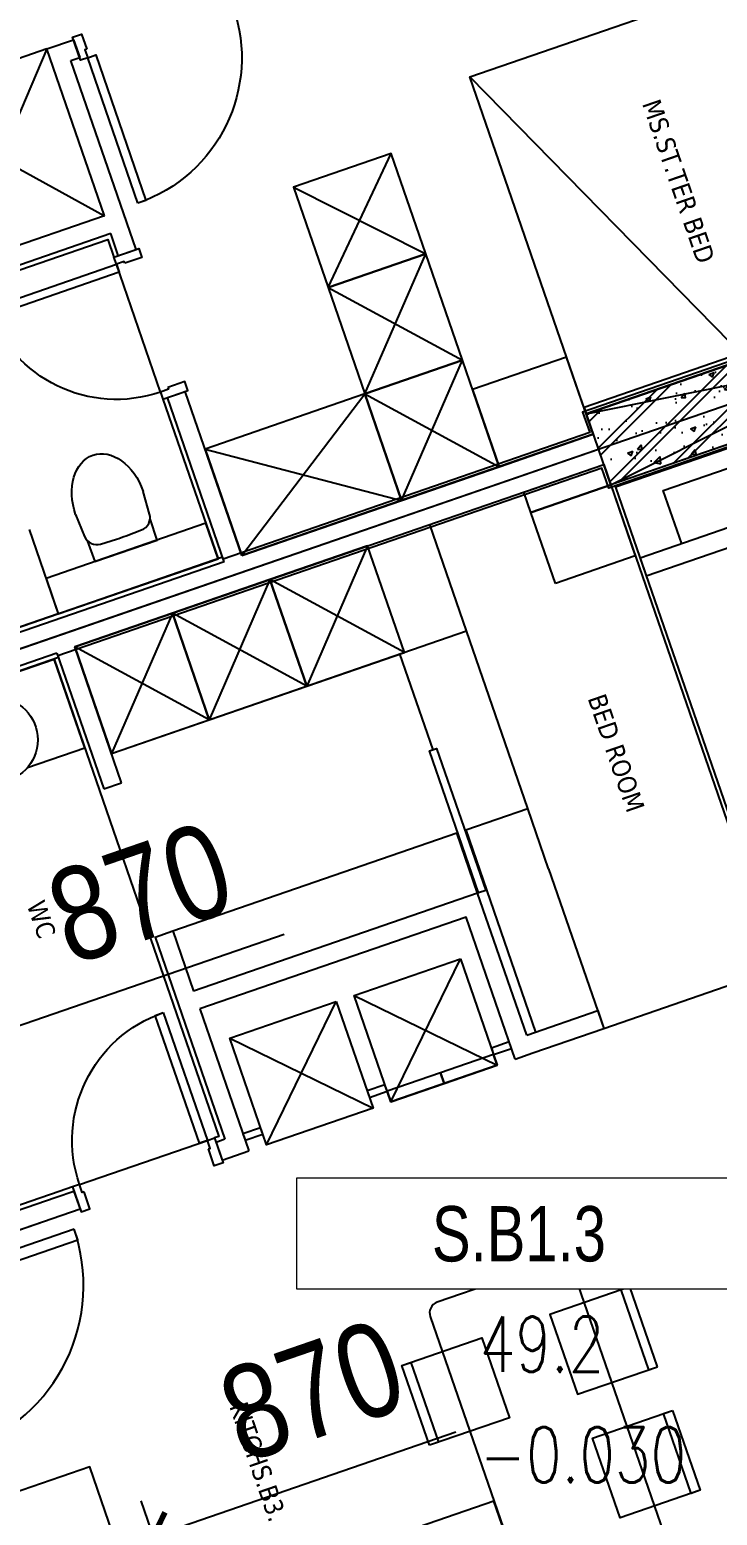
# Model space of a CAD drawing. Header units: millimetres. Extents: x -361699137 to 361252145, y -356478932 to 356523199.
# Drawn here: x -51372 to -47711, y 36150 to 44064 of the extents above; entities that cross this region are included whole.
import ezdxf
from ezdxf.enums import TextEntityAlignment as Align
from ezdxf.xclip import XClip

# ---------------------------------------------------------------- set-up
doc = ezdxf.new("R2010")
doc.units = ezdxf.units.MM
doc.header["$LTSCALE"] = 100
doc.header["$MEASUREMENT"] = 0
doc.header["$XCLIPFRAME"] = 0
doc.set_wipeout_variables(frame=1)
doc.linetypes.add('220126_HDN_HBA typical plan$0$HIDDEN', pattern=[0.375, 0.25, -0.125])
doc.linetypes.add('ACAD_ISO03W100', pattern=[30, 12, -18])
for name, color, linetype in [('1VinaPVC-Text', 9, 'Continuous'), ('A-_FURN----_E-_N', 251, 'Continuous'), ('A-_SANIEQPT_E-_N', 251, 'Continuous'), ('A-ANNO-ROOM', 50, 'Continuous'), ('IDEA - dim', 251, 'Continuous'), ('KC', 5, 'Continuous'), ('KT-Net manh', 139, 'Continuous'), ('KT-Tuong', 1, 'Continuous')]:
    doc.layers.add(name, color=color, linetype=linetype)
doc.layers.add('dien tich thong thuy', color=3, linetype='Continuous', plot=False)
for name, color, linetype, lineweight in [('KT-Chuviet', 255, 'Continuous', 15), ('KT-Net thay', 7, 'Continuous', 15), ('KT-Net truc', 18, 'Continuous', 15)]:
    doc.layers.add(name, color=color, linetype=linetype, lineweight=lineweight)
doc.styles.add('220126_HDN_HBA typical plan$0$211210_HDN_HBA_TYPICAL PLAN CORE OPT 1$0$HBA-Text', font='GOTHIC.TTF')
doc.styles.add('Arial Narrow', font='ARIALN.TTF')
doc.styles.add('font unicode ccu', font='arial.ttf')
doc.styles.add('ROMANS', font='ROMANS.SHX')
doc.styles.add('Tahoma', font='tahoma.ttf')
doc.dimstyles.new('ccu12-200', dxfattribs={"dimscale": 200, "dimtxt": 2.5, "dimasz": 1, "dimexe": 1, "dimexo": 2, "dimgap": 1, "dimtad": 1, "dimdec": 0, "dimdsep": 46, "dimtxsty": 'Arial Narrow', "dimblk": 'ARCHTICK', "dimcen": -1, "dimdle": 1, "dimclrd": 256, "dimclre": 256, "dimclrt": 3, "dimadec": 0, "dimazin": 2, "dimtfac": 0.1, "dimtdec": 0, "dimtmove": 0, "dimatfit": 1, "dimldrblk": 'ARCHTICK', "dimfxl": 1, "dimtvp": 0.8333333333333334, "dimtolj": 1, "dimtzin": 12, "dimarcsym": 0})

# ---------------------------------------------------------------- blocks, each defined once
blk = doc.blocks.new('d800')
blk.add_line((760, 70), (40, 70))
for points in [[(40, 790), (40, 70), (85, 70), (85, 790)], [(50, 25), (40, 25), (40, 70), (0, 70), (0, -70), (50, -70)], [(750, 25), (760, 25), (760, 70), (800, 70), (800, -70), (750, -70)]]:
    blk.add_lwpolyline(points, close=True)
blk.add_arc((40, 70), 720, 0, 90)
blk = doc.blocks.new('220126_HDN_HBA typical plan$0$210902_YS plan 330pm ver13$0$TOTO-WC-CW822J')
at = {"color": 0}
blk.add_lwpolyline([(-177.2072506700642, -119.1915361834399), (-175, 0), (175, 0), (177.2072506700642, -119.1915361836145)], dxfattribs=at)
blk.add_lwpolyline([(-190, -270), (-183.3947591906181, -144.5004246227618, -0.3908696114996718), (-115.4352058441145, -78.20653349565691), (-27.76706723973621, -75.77130742336158, -0.01388621073825284), (27.76706724101678, -75.77130742336158), (115.4352058439981, -78.20653349565691, -0.3908696114996718), (183.3947591905016, -144.5004246227618), (190, -270)], format="xyb", dxfattribs=at)
blk.add_ellipse((0, -270), major_axis=(0, -270), ratio=0.7037037037037037, start_param=4.71238898038469, end_param=7.853981633974483, dxfattribs=at)
blk = doc.blocks.new('d900n')
for points in [[(20, -50), (20, -40), (65, -40), (65, 0), (-65, 0), (-65, -50)], [(885, -40), (65, -40), (65, -85), (885, -85)], [(20, -850), (20, -860), (65, -860), (65, -900), (-65, -900), (-65, -850)]]:
    blk.add_lwpolyline(points, close=True)
blk.add_arc((65, -40), 820, 270, 0)
blk = doc.blocks.new('19')
at = {"layer": 'A-_FURN----_E-_N', "linetype": 'Continuous'}
for points in [[(4019.999987252319, 1284.999995491264), (4569.999987245872, 1284.999995491242), (4569.999987245857, 1849.99999549122), (4019.999987252333, 1849.999995491264), (4019.999987252319, 1284.999995491264)], [(4019.999987252304, 684.9999954912491), (4569.999987245785, 684.9999954912491), (4569.999987245785, 1284.999995491249), (4019.999987252333, 1284.999995491242), (4019.999987252304, 684.9999954912491)], [(3119.999999560707, 84.99999535222014), (4019.999987252275, 84.99999549124914), (4019.999987252304, 684.9999954912491), (3119.999999560809, 684.999995352191), (3119.999999560707, 84.99999535222014)], [(4019.999987252275, 84.99999549124914), (4569.999987245785, 84.99999549124914), (4569.999987245785, 684.9999954912491), (4019.999987252304, 684.9999954912491), (4019.999987252275, 84.99999549124914)]]:
    blk.add_lwpolyline(points, close=True, dxfattribs=at)
at = {"layer": 'IDEA - dim'}
for p, q in [((3019.999998764484, 2974.999996232567), (2169.999998764455, 2974.999995923747)), ((3169.999998339918, 2974.999996232553), (3169.999998339888, 2874.999996232582)), ((5099.999994610676, 84.99999708925316), (3119.999999769439, 84.99999821928213))]:
    blk.add_line(p, q, dxfattribs=at)
for points in [[(2169.999998764557, 2974.999995923718), (3019.999999127365, 2034.999998276369)], [(3019.999998764484, 2974.999996232567), (2169.999999127322, 2034.999998732979)], [(2994.999999775202, 1009.999999589243), (2994.999999775246, 109.9999982763693), (744.9999972658843, 109.9999982762238), (744.9999972657533, 1909.999999589098), (2994.999999775158, 1909.999999589258), (2994.999999775158, 1809.999999589243)], [(2094.999999775217, 585.7359295665083), (2094.999999775202, 109.9999982761874), (744.9999972659134, 109.9999982761947), (744.9999972658843, 1009.999998278057), (1670.735931063413, 1009.999998278072)]]:
    blk.add_lwpolyline(points, dxfattribs=at)
for points in [[(5099.99998654607, 199.9999954910745), (5099.999986546074, 2099.999995491075), (6899.999986546165, 2099.999995490987), (6899.999986546085, 199.9999954910018)], [(4569.999987245959, 519.9999954910018), (4569.99998724593, 84.9999954909872), (5099.999986546914, 84.9999954909581), (5099.999986546965, 519.9999954909872)], [(2094.999999775224, 109.9999982761801), (2994.999999775297, 109.9999982761656), (2994.999999775311, 309.9999982761656), (2094.999999775246, 309.9999982761801)], [(5099.99998654607, 199.9999954910745), (6899.999986546085, 199.9999954910018), (6899.999986546041, 235.9999954910163), (5099.999986546143, 235.9999954910454)]]:
    blk.add_lwpolyline(points, close=True, dxfattribs=at)
at = {"layer": 'KT-Net manh', "linetype": 'ACAD_ISO03W100', "ltscale": 4}
for p, q in [((4019.999987252319, 1284.999995491264), (4569.999987245857, 1849.99999549122)), ((4019.999987252333, 1849.999995491264), (4569.999987245872, 1284.999995491242)), ((4019.999987252304, 684.9999954912491), (4569.999987245785, 1284.999995491249)), ((4019.999987252333, 1284.999995491242), (4569.999987245785, 684.9999954912491)), ((3119.999999560707, 84.99999535222014), (4019.999987252304, 684.9999954912491)), ((3119.999999560809, 684.999995352191), (4019.999987252275, 84.99999549124914)), ((4019.999987252275, 84.99999549124914), (4569.999987245785, 684.9999954912491)), ((4019.999987252304, 684.9999954912491), (4569.999987245785, 84.99999549124914))]:
    blk.add_line(p, q, dxfattribs=at)
blk.add_lwpolyline([(5099.999986546074, 2099.999995491075), (5999.999986546092, 199.9999954910309), (6899.999986546165, 2099.999995490987)], dxfattribs=at)
at = {"layer": 'KT-Tuong'}
for p, q in [((3019.999998764455, 2974.999996232553), (3169.999998339918, 2974.999996232553)), ((3019.9999991273, 2034.999998276369), (3019.999998764455, 2974.999996232553)), ((3119.999998799263, 2874.999996232567), (3169.999998339888, 2874.999996232582)), ((3119.999999169631, 1809.999999589243), (3119.999998799263, 2874.999996232567)), ((3019.999999127336, 2034.999998276369), (2169.999999127322, 2034.999998732965)), ((3019.999999165928, 1934.999998276398), (719.9999972656951, 1934.999999589098)), ((3019.999999207081, 1809.999999589243), (3019.999999165928, 1934.999998276384)), ((2994.999999775217, 1809.999999589229), (3119.999999169631, 1809.999999589243)), ((2994.999999775362, 1009.999999589243), (3119.999999447842, 1009.999999589243)), ((3019.999999775246, 84.9999982763693), (3019.999999470558, 1009.999999589229)), ((3119.999999769425, 84.99999821928941), (3119.999999447842, 1009.999999589243)), ((3019.999999775246, 84.9999982763693), (719.9999994963728, 84.99999958908302))]:
    blk.add_line(p, q, dxfattribs=at)
blk.add_lwpolyline([(5099.999994562168, -2.910775947384536e-06), (2.91038304567337e-11, 2.91038304567337e-11), (-8.619928848929703e-06, 6099.99999537738)], dxfattribs=at)
at = {"layer": 'A-_FURN----_E-_N', "linetype": 'Continuous', "extrusion": (0, 0, -1), "zscale": -0.9999999999999998, "rotation": 270}
blk.add_blockref('d800', (-3064.999999775217, 1809.999999589243), dxfattribs=at)
at = {"layer": 'A-_SANIEQPT_E-_N', "extrusion": (0, 0, -1), "zscale": -0.9999999999999998, "rotation": 180.0000000000015}
blk.add_blockref('220126_HDN_HBA typical plan$0$210902_YS plan 330pm ver13$0$TOTO-WC-CW822J', (-2544.999999775275, 309.9999982761656), dxfattribs=at)
at = {"layer": 'IDEA - dim', "extrusion": (0, 0, -1), "zscale": -0.9999999999999998, "rotation": 270}
blk.add_blockref('d900n', (-3169.999998339947, 2924.999996232553), dxfattribs=at)
at = {"layer": '1VinaPVC-Text', "style": 'Tahoma', "text_generation_flag": 6}
blk.add_text('MS.ST.TER BED', height=99.99999999999997, rotation=90.00000002084408, dxfattribs=at).set_placement((5919.426182991388, 1666.473799390966))
blk = doc.blocks.new('*U206')
at = {"layer": 'A-_FURN----_E-_N', "linetype": 'Continuous'}
for points in [[(-899.9999999999709, 600), (-899.9999999999709, 1000), (-1349.999999999971, 1000), (-1349.999999999971, 600)], [(-900.0000000000291, -1000), (-900.0000000000291, 1000), (900.0000000000291, 1000), (900.0000000000291, -1000)], [(-880.0000000000291, -980), (-880.0000000000291, 980), (880.0000000000291, 980), (880.0000000000291, -980)], [(1350.000000000029, 600), (1350.000000000029, 1000), (900.0000000000291, 1000), (900.0000000000291, 600)]]:
    blk.add_lwpolyline(points, close=True, dxfattribs=at)
at = {"layer": 'A-_FURN----_E-_N', "linetype": '220126_HDN_HBA typical plan$0$HIDDEN', "ltscale": 500}
blk.add_lwpolyline([(-900.0000000000291, -1000), (-900.0000000000291, 1000), (900.0000000000291, 1000), (900.0000000000291, -1000)], close=True, dxfattribs=at)
at = {"layer": 'A-_FURN----_E-_N', "linetype": 'Continuous'}
for points in [[(-54.9999999999709, 580), (-54.9999999999709, 880), (-655.605454891891, 880), (-655.605454891891, 480), (-448.1151331290312, 480)], [(645.6054548844986, 580), (645.6054548844986, 880), (45.0000000000291, 880), (45.0000000000291, 580)], [(-880.0000000000291, 248.6659454330802), (-326.2632651105232, 580), (880.0000000000291, 580), (880.0000000000291, 480), (-326.2632651105232, 480), (-326.2632651105232, 580), (-326.2632651105232, 248.6659454330802), (-880.0000000000291, 248.6659454330802)]]:
    blk.add_lwpolyline(points, dxfattribs=at)
blk = doc.blocks.new('18')
at = {"layer": 'A-_FURN----_E-_N'}
for p, q in [((10549.99711025623, 6104.999999999967), (9714.997110254371, 6104.999999999982)), ((9374.997110535616, 4380.000000000091), (9714.997110254357, 4380.00000000004)), ((9714.997110254342, 4330.000000000062), (8574.99711281361, 4330.000000000098))]:
    blk.add_line(p, q, dxfattribs=at)
at = {"layer": 'A-_FURN----_E-_N', "elevation": 7.664670067250925e-10}
blk.add_lwpolyline([(11199.99711025433, 3449.999999999924), (11314.99711025433, 3449.999999999909), (11314.99711025431, 2999.999999999967), (11199.99711025432, 2999.999999999982)], close=True, dxfattribs=at)
at = {"layer": 'IDEA - dim'}
for p, q in [((8574.997104234331, 7029.999996759401), (8574.99710792608, 7030.000002954181)), ((8599.997109889307, 6929.999998246287), (8474.997113329613, 6929.999998246214)), ((8474.997109608033, 6879.999997236158), (8474.997113299803, 6880.00000228723)), ((8599.997109889278, 6129.999998246272), (8474.997110209675, 6129.999998246265)), ((9714.997110254371, 5980.000000000011), (9714.997110254335, 4379.999999999996)), ((10714.99711025436, 5979.999999999996), (10714.99711025434, 3979.999994852969)), ((9714.997110256212, 4330.00000000004), (9714.997110254335, 3979.999994853108)), ((9374.997110535602, 3979.999994853064), (9714.997110252472, 3979.999994852984))]:
    blk.add_line(p, q, dxfattribs=at)
for points, elevation in [([(7159.997110252538, 7930.000000000047), (5684.99711025443, 7930.000000000069), (5684.997110254364, 5355.000000000011), (6284.99711025435, 5355.000000000011), (6284.9971102544, 7330.000000000062), (7159.997110252531, 7329.999999999982)], -3.803953503914419e-10), ([(11314.99711025437, 5429.999999999953), (11314.99711025437, 5979.999999999967), (10714.99711025438, 5980.000000000047), (10714.99711025437, 5430.000000000047), (11314.99711025437, 5429.999999999953)], 7.99112841138672e-10), ([(9074.997112813631, 5279.999992185036), (8474.997112813631, 5279.99999218505), (8474.997112813639, 5879.999992185065), (9074.997112813646, 5879.999992185043)], 1.802164594855507e-10), ([(6678.368002879659, 5581.983968055862), (7128.368002879644, 5581.983968055862), (7128.368002879659, 5131.983968055847), (6678.368002879652, 5131.983968055876)], -5.171186903164815e-10), ([(6678.368002879659, 5581.983968055862), (7128.368002879644, 5581.983968055862), (7128.368002879659, 5531.983968055847), (6678.368002879659, 5531.98396805584)], -5.171186903435866e-10), ([(11314.99711025436, 4879.999999999967), (11314.99711025437, 5429.999999999953), (10714.99711025437, 5430.000000000047), (10714.99711025434, 4880.000000000055), (11314.99711025436, 4879.999999999967)], 7.99112841138672e-10), ([(9074.997110146309, 4579.999994853071), (8474.997110146323, 4579.999994853057), (8474.997110146316, 5179.999994853057), (9074.997110146323, 5179.999994853049)], 1.802164594855507e-10), ([(11314.99711025433, 4329.999999999967), (11314.99711025436, 4879.999999999967), (10714.99711025434, 4880.000000000055), (10714.99711025434, 4330.000000000055), (11314.99711025433, 4329.999999999967)], 7.99112841138672e-10), ([(6431.626272515605, 4298.63409387616), (5981.626272515612, 4298.634093876204), (5981.626272515605, 4748.634093876175), (6431.626272515612, 4748.63409387619)], -5.871629483620786e-10), ([(6678.36800287963, 4298.634093876168), (7128.368002879644, 4298.634093876182), (7128.368002879666, 4748.634093876153), (6678.368002879659, 4748.634093876168)], -5.171186903435866e-10), ([(9374.997110535602, 4334.793337935193), (9374.997110535602, 4374.793337935193), (10174.9971105356, 4374.793337935178), (10174.99711053562, 4334.793337935171)], 4.754932652045046e-10), ([(6431.626272515605, 4298.63409387616), (5981.626272515612, 4298.634093876204), (5981.626272515605, 4348.634093876168), (6431.626272515605, 4348.634093876168)], -5.871629483620786e-10), ([(6678.36800287963, 4298.634093876168), (7128.368002879644, 4298.634093876182), (7128.368002879652, 4348.634093876153), (6678.368002879644, 4348.634093876153)], -5.171186903164815e-10)]:
    blk.add_lwpolyline(points, close=True, dxfattribs=dict(at, elevation=elevation))
for points in [[(8384.997110261836, 6994.999999999669), (8384.997110261851, 7914.999999999676), (8324.997110261866, 7914.999999999698), (8324.997110261836, 6994.999999999669)], [(8534.997110146345, 5979.99998703806), (8534.997112813639, 5879.99999218505), (8570.997112813639, 5879.999992185065), (8570.997112813631, 5979.999987038038)], [(8534.997107479008, 5279.999989706059), (8534.997110146323, 5179.999994853049), (8570.997110146323, 5179.999994853071), (8570.997110146323, 5279.999989706044)], [(8534.997110146323, 5179.999994853049), (8474.997110146316, 5179.999994853057), (8474.997110146316, 4879.999994853071), (8534.997110146323, 4879.999994853079)], [(8534.997110146323, 4879.999994853079), (8474.997110146316, 4879.999994853071), (8474.997110146323, 4579.999994853057), (8534.997110146323, 4579.999994853049)], [(8534.997110146323, 4579.999994853049), (8534.997112813631, 4480.000000000084), (8570.997112813617, 4480.000000000062), (8570.997112813631, 4579.999994853071)]]:
    blk.add_lwpolyline(points, close=True, dxfattribs=at)
for points, elevation in [([(8599.997109568933, 6929.999998246265), (8599.997109548458, 7004.999997236166), (8599.997109548458, 7004.999997140603), (8599.997108551965, 7904.99999990447), (10539.99710672098, 7905.000000134049), (10539.99710672098, 7004.999999674848), (11289.99710824832, 7004.999999540782), (11289.99710824833, 6104.999999999982), (10549.99711025623, 6104.999999999967)], 5.819470730230192e-10), ([(10789.9971102581, 6427.750278390286), (10789.99711025811, 6104.999999999982), (11289.99710824832, 6104.999999999967), (11289.99710824832, 7004.999999540782), (10789.99711025812, 7004.999999540782), (10789.99711025811, 6652.249721609678)], 6.500775100789103e-10), ([(10714.99711025434, 3979.999994852969), (11314.99711025433, 3979.999994852969)], 7.99112841138672e-10)]:
    blk.add_lwpolyline(points, dxfattribs=dict(at, elevation=elevation))
for points in [[(9714.997110254357, 6104.999999256379), (8599.997110230164, 6104.999999256415), (8599.997110209668, 6129.999998246301)], [(9374.997110535602, 3979.999994853064), (8474.997112813617, 3979.999994853057)]]:
    blk.add_lwpolyline(points, dxfattribs=at)
at = {"layer": 'IDEA - dim', "elevation": -7.991136614731408e-10}
blk.add_lwpolyline([(5684.997110254342, 4554.999999999996), (7324.997110250624, 4555.000000000055, 0.414213562373095), (7384.997110250617, 4615.00000000004), (7384.997110250632, 5295.000000000025, 0.414213562373095), (7324.997110250646, 5355.00000000004), (5684.997110254364, 5355.000000000011)], format="xyb", close=True, dxfattribs=at)
at = {"layer": 'IDEA - dim'}
blk.add_circle((10984.99711025439, 6539.999999999982), 224.9999999999999, dxfattribs=at)
blk.add_arc((8384.997110261851, 7914.999999999676), 919.9999999999995, 179.9999999997916, 270.0000000008338, dxfattribs=at)
at = {"layer": 'KT-Net manh', "linetype": 'ACAD_ISO03W100', "ltscale": 4}
for p, q in [((11314.99711025437, 5429.999999999953), (10714.99711025438, 5980.000000000047)), ((10714.99711025437, 5430.000000000047), (11314.99711025437, 5979.999999999967)), ((9074.997112813646, 5879.999992185043), (8474.997112813631, 5279.99999218505)), ((8474.997112813639, 5879.999992185065), (9074.997112813631, 5279.999992185036)), ((11314.99711025436, 4879.999999999967), (10714.99711025437, 5430.000000000047)), ((10714.99711025434, 4880.000000000055), (11314.99711025437, 5429.999999999953)), ((9074.997110146323, 5179.999994853049), (8474.997110146323, 4579.999994853057)), ((8474.997110146316, 5179.999994853057), (9074.997110146309, 4579.999994853071)), ((11314.99711025433, 4329.999999999967), (10714.99711025434, 4880.000000000055)), ((10714.99711025434, 4330.000000000055), (11314.99711025436, 4879.999999999967)), ((10174.9971105356, 4354.793337935178), (10714.99711025434, 4354.793337935156)), ((8474.997110250602, 3979.999994853042), (8474.997110250595, 3000.00000000004)), ((9714.997110254335, 3979.999994853108), (10714.99711025434, 3979.999994852969))]:
    blk.add_line(p, q, dxfattribs=at)
at = {"layer": 'KT-Tuong'}
for p, q in [((8474.997113329599, 6929.999998246316), (8474.997113942445, 7930.000000000033)), ((8574.99710792608, 7029.999997140581), (8574.997108568707, 7929.999999904448)), ((8574.99710792608, 7029.999997140581), (8574.997109527947, 7029.999997236151)), ((8574.99710956707, 6929.999998246331), (8574.997109527947, 7029.999997236151)), ((11314.99711025437, 6079.999999999982), (11314.99711025439, 7029.99999954076)), ((8574.99710956707, 6929.999998246331), (8474.997113329599, 6929.999998246316)), ((8474.997110250646, 6129.99999824628), (8474.997110250639, 5979.999997236151)), ((8574.997110209668, 6129.999998246272), (8474.997110250646, 6129.99999824628)), ((8574.99711025066, 6079.99999644166), (8574.997110209668, 6129.999998246272)), ((9714.997110254386, 6079.99999925643), (8574.99711025066, 6079.99999644166)), ((9714.997110254386, 6079.99999925643), (9714.997110254386, 5979.999999256393)), ((11314.99711025437, 6079.999999999982), (10549.99711025623, 6079.999999999967)), ((10549.99711025623, 6079.999999999967), (10549.99711025624, 5979.999999999982)), ((9274.997110535624, 5979.999999261036), (8474.997110250639, 5979.999997236151)), ((10549.99711025624, 5979.999999999982), (11314.99711025437, 5979.999999999967)), ((11314.99711025437, 5979.999999999967), (11314.99711025431, 2999.999999999967))]:
    blk.add_line(p, q, dxfattribs=at)
for points, elevation in [([(5514.99605961913, 7130.000372735023), (5514.996059619138, 8100.000000000047), (7424.997110250682, 8100.000000000098)], -3.051679928179306e-10), ([(5514.999999999956, 3000.000000000004), (5684.997110254313, 3000.000000000007), (5684.99711025443, 7930.000000000069), (7424.997110248827, 7930.00000000004)], -3.051679928179306e-10), ([(8474.99711281361, 4480.000000000098), (9274.997112813617, 4480.000000000069), (9274.997110535624, 5979.999999514188)], 1.802164594855507e-10), ([(8574.99711281361, 4380.000000000062), (9374.997110535616, 4380.000000000091), (9374.997110535645, 5979.999999514202)], 1.802164594855507e-10), ([(9714.997110252509, 5979.999999696094), (9374.997110535645, 5979.999999514202)], 1.802164594855507e-10)]:
    blk.add_lwpolyline(points, dxfattribs=dict(at, elevation=elevation))
for points in [[(8474.997113422745, 7129.999997236202), (8474.99710825763, 7129.999997140618), (8474.997108568714, 7929.99999990447), (8424.997110261866, 7930.000000000011)], [(8474.99711281361, 4480.000000000098), (8474.997112813617, 4380.000000000069)], [(8474.997112813617, 4380.000000000069), (8474.997112813617, 3979.999994853057)], [(8574.99711281361, 4380.000000000062), (8574.997112813602, 3979.999994853057), (8474.997112813617, 3979.999994853057)]]:
    blk.add_lwpolyline(points, dxfattribs=at)
at = {"layer": 'IDEA - dim', "xscale": -1, "rotation": 270}
for name, p in [('d800', (8529.997109889286, 6129.999998246272)), ('*U206', (10199.9971102543, 2099.999999999935))]:
    blk.add_blockref(name, p, dxfattribs=at)
at = {"layer": '1VinaPVC-Text', "style": 'Tahoma'}
for s, height, p in [('WC', 99.99999999999994, (10100.98237344367, 6670.639531224904)), ('KITCHS.B3.', 99.99999999999993, (7223.552717247287, 6522.783462356045)), ('BED ROOM', 99.99999999999994, (10166.55621695446, 3488.639536897219))]:
    blk.add_text(s, height=height, rotation=179.9999999997916, dxfattribs=at).set_placement(p)
blk = doc.blocks.new('TAG CAO DO SAN')
blk.add_wipeout([(1526701.778855525, -266095.22987594287), (1527644.6359120198, -266095.22987594287), (1527644.6359120198, -266330.944140067), (1526701.778855525, -266330.944140067)]).dxf.layer = 'KT-Net thay'
at = {"layer": 'KT-Net thay', "flags": 128}
blk.add_lwpolyline([(1526701.778855525, -266095.2298759429), (1526701.778855525, -266330.9441400666), (1527644.63591202, -266330.9441400666), (1527644.63591202, -266095.2298759429)], close=True, dxfattribs=at)
blk.add_lwpolyline([(1526701.778855525, -266330.9441400666), (1527644.63591202, -266330.9441400666)], dxfattribs=at)
at = {"layer": 'KT-Chuviet', "color": 31, "style": 'font unicode ccu', "width": 0.75}
blk.add_attdef('TÊNPHÒNG', text='', height=117.85713, dxfattribs=at).set_placement((1527175.308820772, -266213.4467624734), align=Align.MIDDLE_CENTER)
blk = doc.blocks.new('A$C1AAC5519')
at = {"layer": 'A-ANNO-ROOM', "insert": (772.955269176513, 1216.574747113511), "char_height": 600, "attachment_point": 2, "rotation": 50.44882673977027, "style": '220126_HDN_HBA typical plan$0$211210_HDN_HBA_TYPICAL PLAN CORE OPT 1$0$HBA-Text'}
blk.add_mtext_dynamic_manual_height_columns('S.B1.', width=722857412.8743668, gutter_width=9765.624999999996, heights=[0], dxfattribs=at)
blk = doc.blocks.new('A$C418F5BC8')
at = {"layer": 'A-ANNO-ROOM', "insert": (648.1133449638728, 1090.790118377889), "char_height": 600, "attachment_point": 2, "rotation": 50.44882673977027, "style": '220126_HDN_HBA typical plan$0$211210_HDN_HBA_TYPICAL PLAN CORE OPT 1$0$HBA-Text'}
blk.add_mtext_dynamic_manual_height_columns('SL-S', width=722857412.8743668, gutter_width=9765.624999999996, heights=[0], dxfattribs=at)
blk = doc.blocks.new('A$C2A6C5140')
at = {"layer": 'A-ANNO-ROOM', "insert": (731.4497625969816, 1190.0169191678, 0.0003277973379295924), "char_height": 600, "attachment_point": 2, "rotation": 50.44882673977027, "style": '220126_HDN_HBA typical plan$0$211210_HDN_HBA_TYPICAL PLAN CORE OPT 1$0$HBA-Text'}
blk.add_mtext_dynamic_manual_height_columns('2-BR', width=722857412.8743668, gutter_width=9765.624999999996, heights=[0], dxfattribs=at)
blk = doc.blocks.new('A$C5388591E')
at = {"layer": 'A-ANNO-ROOM', "insert": (894.3001998505497, 842.1987865094561, 0.0004622000541105721), "char_height": 600, "attachment_point": 2, "rotation": 1.4064704596368105, "style": '220126_HDN_HBA typical plan$0$211210_HDN_HBA_TYPICAL PLAN CORE OPT 1$0$HBA-Text'}
blk.add_mtext_dynamic_manual_height_columns('3-BR', width=722857412.8743668, gutter_width=9765.624999999996, heights=[0], dxfattribs=at)
blk = doc.blocks.new('A$C21AF0CCA')
at = {"layer": 'A-ANNO-ROOM', "insert": (1197.56892258345, 814.6835720778872), "char_height": 600, "attachment_point": 2, "rotation": 0.10542954816276216, "style": '220126_HDN_HBA typical plan$0$211210_HDN_HBA_TYPICAL PLAN CORE OPT 1$0$HBA-Text'}
blk.add_mtext_dynamic_manual_height_columns('S.B1P.', width=722857412.8743668, gutter_width=9765.624999999996, heights=[0], dxfattribs=at)
blk = doc.blocks.new('_ARCHTICK')
at = {"color": 0, "linetype": 'ByBlock', "const_width": 0.15}
blk.add_lwpolyline([(-0.5, -0.5), (0.5, 0.5)], dxfattribs=at)
blk = doc.blocks.new('*D432')
at = {"layer": 'Defpoints', "color": 0, "transparency": 16777216}
for p in [(90194.86413801205, 151.326880995337), (89372.50139014167, -132.5923113409008), (90573.04821521205, -944.0710537758277)]:
    blk.add_point(p, dxfattribs=at)
at = {"layer": 'KC', "lineweight": -2, "transparency": 16777216}
for p, q in [((90325.4025085631, -226.7732827362815), (90638.31740048758, -1133.121135641639)), ((90573.04821521205, -944.0710537758277), (92184.22947225941, -387.8137544358688)), ((89503.03976069271, -510.6924750725193), (89815.95465261719, -1417.04032797788)), ((89750.68546734167, -1227.990246112069), (90573.04821521205, -944.0710537758277)), ((89750.68546734167, -1227.990246112069), (89561.63538547585, -1293.259431387592))]:
    blk.add_line(p, q, dxfattribs=at)
at = {"layer": 'KC', "lineweight": -2, "transparency": 16777216, "xscale": 200, "yscale": 200, "zscale": 200}
for p, rotation in [((90573.04821521205, -944.0710537758277), 199.04713748354), ((89750.68546734167, -1227.990246112069), 19.04713748353999)]:
    blk.add_blockref('_ARCHTICK', p, dxfattribs=dict(at, rotation=rotation))
at = {"layer": 'KC', "color": 3, "transparency": 16777216, "insert": (91419.10803299531, -170.3134741463655), "char_height": 500, "attachment_point": 5, "rotation": 19.047137483540034, "style": 'Arial Narrow'}
blk.add_mtext('\\A1;870', dxfattribs=at)
blk = doc.blocks.new('*D470')
at = {"layer": 'Defpoints', "color": 0, "transparency": 16777216}
for p in [(91488.60735112858, -3595.959491148631), (91875.54568767385, -4716.713824850987), (91053.1781863058, -5000.634665876947)]:
    blk.add_point(p, dxfattribs=at)
at = {"layer": 'KC', "lineweight": -2, "transparency": 16777216}
for p, q in [((91488.60735112858, -3595.959491148631), (93099.78860361078, -3039.702178585823)), ((91745.00731401976, -4338.613662190688), (91423.33816430153, -3406.90940981848)), ((90666.23984976052, -3879.880332174584), (91488.60735112858, -3595.959491148631)), ((90922.6398126517, -4622.534503216648), (90600.97066293347, -3690.830250844432)), ((90666.23984976052, -3879.880332174584), (90477.18976843037, -3945.149519001625))]:
    blk.add_line(p, q, dxfattribs=at)
at = {"layer": 'KC', "lineweight": -2, "transparency": 16777216, "xscale": 200, "yscale": 200, "zscale": 200}
for p, rotation in [((91488.60735112858, -3595.959491148631), 199.0471379537623), ((90666.23984976052, -3879.880332174584), 19.04713795376226)]:
    blk.add_blockref('_ARCHTICK', p, dxfattribs=dict(at, rotation=rotation))
at = {"layer": 'KC', "color": 3, "transparency": 16777216, "insert": (92334.66716256167, -2822.201904575621), "char_height": 500, "attachment_point": 5, "rotation": 19.04713795376227, "style": 'Arial Narrow'}
blk.add_mtext('\\A1;870', dxfattribs=at)
blk = doc.blocks.new('A$C0e39c971')
at = {"layer": 'KC'}
h = blk.add_hatch(dxfattribs=at)
h.set_pattern_fill('VATLIEU04', color=256, scale=40, style=0, pattern_type=2)
h.set_pattern_definition([(49.99999999999999, (-90946.1647472535, -18366.26446870027), (286.9040730403014, -25.10085399303804), [30, -330]), (355, (-90946.1647472535, -18366.26446870027), (-55.50053344520001, 300.8768534800047), [24, -264]), (100.4514, (-90922.25607525349, -18368.35620470027), (231.4037526856086, 275.7758168243814), [25.496076, -280.4568448]), (46.18420000000001, (-90946.1647472535, -18286.26446870027), (426.8964194502578, -66.20760573160723), [45, -495]), (96.6356, (-90910.5900492535, -18291.78179150027), (373.8650822194813, 389.6471483601767), [38.2441152, -420.6852]), (351.1842, (-90946.1647472535, -18286.26446870027), (373.8647780534509, 389.6474403701299), [36, -396]), (21, (-90906.1647472535, -18306.26446870027), (238.7628208473847, -161.0475562661355), [30, -330]), (326.0000000000001, (-90906.1647472535, -18306.26446870027), (97.32613276863269, 290.0600180187412), [24, -264]), (71.4514, (-90886.2678540535, -18319.68511110027), (336.089051432596, 129.012198683981), [25.496076, -280.4568448]), (37.50000000000001, (-90946.1647472535, -18366.26446870027), (4.863942126916267, 133.1575415325246), [0, -260.8, 0, -268, 0, -265]), (7.499999999999999, (-90946.1647472535, -18366.26446870027), (105.2278149768594, 157.7646847529441), [0, -152.8, 0, -254.8, 0, -101]), (327.5, (-91035.3647472535, -18366.26446870027), (213.5289744689636, -9.021948693751902), [0, -100, 0, -312, 0, -414]), (317.5, (-91075.3647472535, -18366.26446870027), (233.2744677369545, 40.04199293292709), [0, -130, 0, -207.2, 0, -294]), (45, (-90946.1647472535, -18366.26446870027), (-120.2081528017131, 120.2081528017131), []), (45, (-90946.1647472535, -18317.26446870027), (-120.2081528017131, 120.2081528017131), [])])
h.paths.add_polyline_path([(3528.406771717637, -19411.27441279861), (3397.868398067149, -19033.17425013707), (6233.619618028722, -18054.13644775841), (6364.157991679211, -18432.23661041996)])
at = {"layer": 'KC', "ltscale": 2000}
blk.add_line((12176.63724247972, -16213.90927439998), (-19908.59237617441, -27291.26987299925), dxfattribs=at)
at = {"layer": 'KC', "linetype": 'ByBlock', "ltscale": 30}
for p, q in [((3528.406771717637, -19411.27441279861, 7.594850334996254e-05), (6233.619618028722, -18054.13644775841, 7.594850334996254e-05)), ((3397.868398067149, -19033.17425013707, 7.594850334996254e-05), (6364.157991679211, -18432.23661041996, 7.594850334996254e-05))]:
    blk.add_line(p, q, dxfattribs=at)
at = {"layer": 'KC', "ltscale": 0.25, "elevation": 7.594850334996254e-05}
blk.add_lwpolyline([(3528.406771717637, -19411.27441279861), (3397.868398067149, -19033.17425013707), (6233.619618028722, -18054.13644775841), (6364.157991679211, -18432.23661041996)], close=True, dxfattribs=at)
at = {"layer": 'KC'}
for p1, p2, distance, picture, middle in [((-1023.663357111858, -21548.85678004117), (-201.3006092414726, -21264.93758770493), -1158.8441792357298, '*D432', (1022.943285741785, -21586.57794284663)), ((657.0134390522726, -26416.8991345772), (1479.38094042032, -26132.97829355126), 1185.6692425803406, '*D470', (1938.502415308147, -24238.46637327589))]:
    dim = blk.add_aligned_dim(p1=p1, p2=p2, distance=distance, dimstyle='ccu12-200', override={"dimzin": 0}, dxfattribs=at)
    dim.commit()
    dim.dimension.update_dxf_attribs({"geometry": picture, "text_midpoint": middle, "insert": (-90396.16474725353, -21416.26446870026)})

msp = doc.modelspace()

# ---------------------------------------------------------------- linework, layer by layer
at = {"layer": 'dien tich thong thuy'}
for points, elevation in [([(-50345.9007217465, 41253.3024657706), (-52614.50169836578, 40470.07222482267), (-53210.08303064149, 42195.15421675149), (-53611.81445326272, 42056.4571941777), (-54310.19475122524, 44079.29306139726), (-54319.6472581487, 44076.02960105455), (-54985.39296351647, 46004.34042982823), (-56074.90332578128, 49160.07181112149), (-55309.68906550267, 51808.97072630405), (-50017.86311101593, 50284.48127718341)], -1.319024357638664e-05), ([(-47537.02528124931, 48015.1774479295), (-45778.32627918222, 42941.33066887862), (-48428.22496768611, 42026.45810517961), (-48390.69517815975, 41917.75431256077), (-50342.63726240396, 41243.8499617045), (-50345.9007217465, 41253.30246577061)], 5.460151078797131e-05)]:
    msp.add_lwpolyline(points, dxfattribs=dict(at, elevation=elevation))
at = {"layer": 'dien tich thong thuy', "elevation": 0.0001792014153776772}
msp.add_lwpolyline([(-51219.35410048848, 40718.99870050757), (-52211.86702698661, 40376.33546967312), (-52007.90081694711, 39785.553962319), (-52740.4698825432, 39532.63586323107), (-52058.40688071138, 37557.06251509053), (-52067.85938479815, 37553.79905569182), (-52014.01230640768, 37397.83274019881), (-51129.61482487153, 34836.20413817749), (-46497.50692148495, 36435.43072413089), (-46535.09728767257, 36544.30999979957), (-43888.7770598256, 37457.94710661767), (-44751.92025844019, 39957.95246734991), (-44794.32644331246, 40080.84150624148), (-45641.50030397449, 42534.65309858269), (-48288.2014425965, 41620.88448300432), (-48325.4250634404, 41728.7014926845), (-51222.61755982507, 40728.45120456023)], close=True, dxfattribs=at)

# ---------------------------------------------------------------- block references
at = {"layer": 'A-ANNO-ROOM'}
for p in [(-259643.7130096142, 30107.50136767479, 5.460850030168077e-05), (-265285.2820729736, 28918.92663560377, 5.460850030168077e-05), (-245554.3968650475, 25356.81105555443, 5.460850030168077e-05), (-227992.1817903481, 24030.19494673412, 5.460832008522107e-05), (-256709.4713859697, 21832.8932062781, 5.460850030168077e-05), (-262170.0583902029, 20336.74231012515, 5.460850030168077e-05), (-227339.9751671815, 20267.82827189344, 5.460850030168077e-05), (-224467.8250259957, 15310.13736246047, 5.460832008522128e-05)]:
    msp.add_blockref('A$C21AF0CCA', p, dxfattribs=at)
at = {"layer": 'dien tich thong thuy'}
for name, p, rotation in [('A$C2A6C5140', (-231902.1761341663, 41866.69510118499, 3.214423980650787e-05), 310.9576437198666), ('A$C2A6C5140', (-223136.0769012624, 38294.90614465419, 1.895367564819208e-05), 310.9576437198666), ('A$C2A6C5140', (-179022.2876665308, 13510.42375649511, 0.000178988243818107), 310.9576437198666), ('A$C2A6C5140', (-199561.0792445699, 2742.960286576832, 0.0001030398263186841), 310.9576437198666), ('A$C2A6C5140', (-176749.4277460563, 2773.706094754736, 0.000178988243818107), 310.9576437198666), ('A$C2A6C5140', (-192735.1419570138, 2545.06827839894, 0.000178988243818107), 310.9576437198666), ('A$C418F5BC8', (-243956.3571569886, 39603.8582028097, -1.001597833679712e-05), 309.6632197063607), ('A$C418F5BC8', (-248126.4019441397, 37597.12528390926, -1.001597833679712e-05), 309.6632197063607), ('A$C418F5BC8', (-251890.361273925, 36548.61448139837, -1.001597833679712e-05), 309.6632197063607), ('A$C418F5BC8', (-255839.4329553979, 34945.01120257354, -1.001597833679712e-05), 309.6632197063607), ('A$C1AAC5519', (-240877.0889148213, 28052.61175672372, 0.0003723829774320968), 309.6566028083925), ('A$C1AAC5519', (-219521.6105350079, 27682.1615688601, 0.0005547181599990354), 309.6566028083925), ('A$C1AAC5519', (-217651.9125884596, 24627.95011466656, 0.0003723828570649432), 309.6566028083925), ('A$C1AAC5519', (-267764.0012375055, 19262.70548251106, 0.0003723828655667127), 309.6566028083925), ('A$C418F5BC8', (-223053.1163780628, 10712.6679421931, -1.001597833679712e-05), 309.6632197063607), ('A$C1AAC5519', (-213503.7868963684, 3324.648489140978, -0.3423708923741385), 309.6566028083925), ('A$C1AAC5519', (-207798.658660123, 3064.615415494518, 0.0003723828655667127), 309.6566028083925), ('A$C1AAC5519', (-184128.1584514385, 2786.454424718489, 0.0003723828655667127), 309.6566028083925)]:
    msp.add_blockref(name, p, dxfattribs=dict(at, rotation=rotation))
for p in [(-273086.0443437684, 28673.87453448355, -1.001579812033762e-05), (-220441.6689392982, 3035.191374137183, 4.458552763712727e-05)]:
    msp.add_blockref('A$C5388591E', p, dxfattribs=at)
at = {"layer": 'IDEA - dim', "rotation": 19.04713795400197}
msp.add_blockref('19', (-53164.33870414601, 40164.06477055197, 5.46011756935421e-05), dxfattribs=at)
at = {"layer": 'IDEA - dim', "extrusion": (-1.004402320099598e-09, -3.468765405122061e-10, 1), "rotation": 109.0471379537658}
msp.add_blockref('18', (-41787.46678144619, 32031.6121893908, 9.854601767866005e-05), dxfattribs=at)

# ---------------------------------------------------------------- next in the draw order: block references
at = {"layer": 'KT-Net truc'}
ref = msp.add_blockref('TAG CAO DO SAN', (-3866705.596416361, 703183.244387584, -0.0001646554084636025), dxfattribs=dict(at, xscale=2.5, yscale=2.5, zscale=2.5))
XClip(ref).set_block_clipping_path([(1526674.1636322693, -266330.9441400666), (1527644.6359120198, -266095.2298759429)])
ref.add_attrib('CAO-DO', '49.2', (-48975.73806658003, 36913.91979218127, -0.0001646554084636025), dxfattribs={"layer": 'KT-Chuviet', "color": 31, "ltscale": 15, "height": 294.6428301546305, "style": 'ROMANS', "width": 0.7500000000000001})
ref.add_attrib('CAO-DO', '-0.030', (-48975.73806658003, 36324.63413187202, -0.0001646554084636025), dxfattribs={"layer": 'KT-Chuviet', "color": 31, "ltscale": 15, "height": 294.6428301546305, "style": 'ROMANS', "width": 0.7500000000000001})
ref.add_attrib('TÊNPHÒNG', 'S.B1.3', dxfattribs={"layer": 'KT-Chuviet', "color": 31, "height": 294.642825, "style": 'font unicode ccu', "width": 0.7500000000000001}).set_placement((-48767.32436442887, 37649.62748140042, -0.0001646554084636025), align=Align.MIDDLE_CENTER)

# ---------------------------------------------------------------- next in the draw order: block references
at = {"layer": 'KC'}
msp.add_blockref('A$C0e39c971', (-51806.2233402338, 61050.61543249532), dxfattribs=at)

doc.saveas('drawing.dxf')
